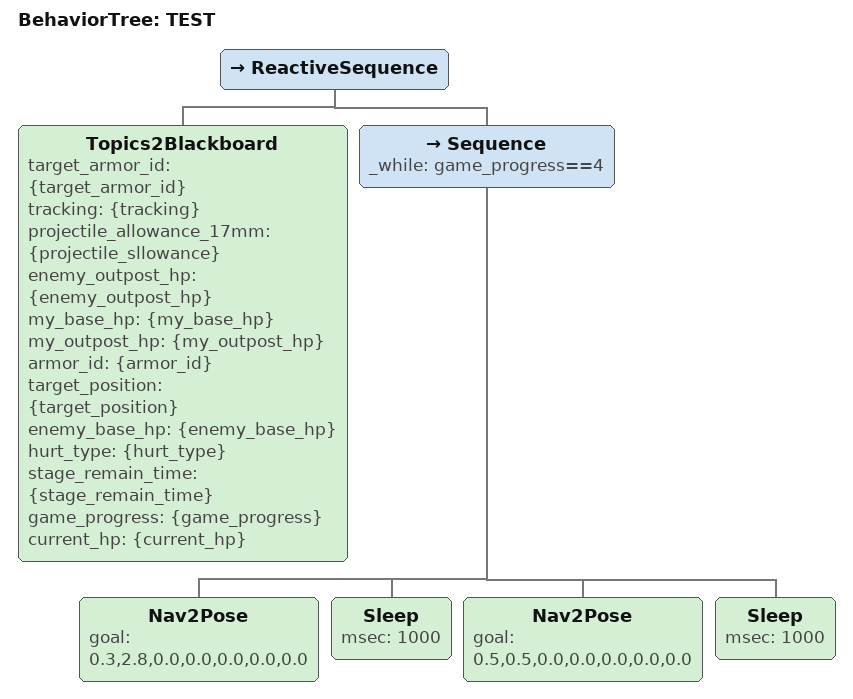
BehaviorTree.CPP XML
<?xml version="1.0" encoding="UTF-8"?>
<root BTCPP_format="4">
  <BehaviorTree ID="TEST">
    <ReactiveSequence>
      <Topics2Blackboard target_armor_id="{target_armor_id}"
                         tracking="{tracking}"
                         projectile_allowance_17mm="{projectile_sllowance}"
                         enemy_outpost_hp="{enemy_outpost_hp}"
                         my_base_hp="{my_base_hp}"
                         my_outpost_hp="{my_outpost_hp}"
                         armor_id="{armor_id}"
                         target_position="{target_position}"
                         enemy_base_hp="{enemy_base_hp}"
                         hurt_type="{hurt_type}"
                         stage_remain_time="{stage_remain_time}"
                         game_progress="{game_progress}"
                         current_hp="{current_hp}"/>
      <Sequence _while="game_progress==4">
        <Nav2Pose goal="0.3,2.8,0.0,0.0,0.0,0.0,0.0"/>
        <Sleep msec="1000"/>
        <Nav2Pose goal="0.5,0.5,0.0,0.0,0.0,0.0,0.0"/>
        <Sleep msec="1000"/>
      </Sequence>
    </ReactiveSequence>
  </BehaviorTree>

</root>
